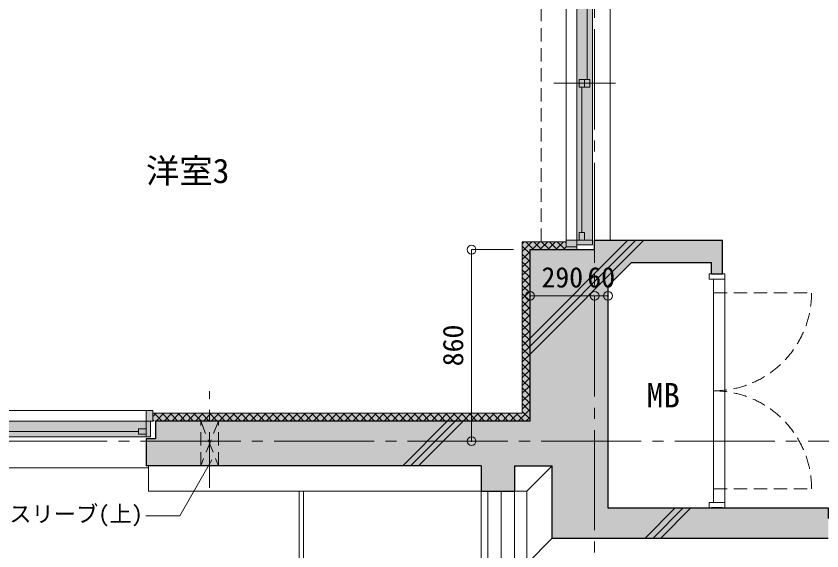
# Model space of a CAD drawing. Units: millimetres at full size, sheet at 1:50. Extents: x -9674 to 9699, y -6794 to 6791.
# Drawn here: x 4148 to 7769, y -2947 to -546 of the extents above; entities that cross this region are included whole.
import ezdxf
from ezdxf.enums import TextEntityAlignment as Align

# ---------------------------------------------------------------- set-up
doc = ezdxf.new("R2010")
doc.units = ezdxf.units.MM
doc.header["$LTSCALE"] = 50
doc.header["$PDMODE"] = 32
doc.header["$PDSIZE"] = 40
for name, pattern in [('CHAIN1', [8, 5, -1, 1, -1]), ('CHAIN2', [12, 9, -1, 1, -1]), ('DASHED1', [1.8, 1.2, -0.6])]:
    doc.linetypes.add(name, pattern=pattern)
for name, color, linetype, lineweight in [('1-0_芯', 7, 'CHAIN2', 9), ('1-1_躯体', 2, 'Continuous', 25), ('1-3_建具', 3, 'Continuous', 18), ('1-6_ﾊﾞﾙｺﾆｰ・階段', 7, 'Continuous', 9), ('1-7_その他', 7, 'DASHED1', 9), ('1-8_ハッチ', 4, 'Continuous', 9), ('1-A_文字', 7, 'Continuous', 9), ('1-B_寸法', 7, 'Continuous', 9), ('1-C_梁', 7, 'DASHED1', 9), ('4-F', 4, 'Continuous', 9)]:
    doc.layers.add(name, color=color, linetype=linetype, lineweight=lineweight)
doc.layers.add('4-0', color=1, linetype='Continuous')
doc.layers.add('4-1', color=2, linetype='Continuous')
doc.styles.add('ＭＳ ゴシック', font='')
doc.styles.get('ＭＳ ゴシック').set_extended_font_data('MS Gothic')

msp = doc.modelspace()

# ---------------------------------------------------------------- linework, layer by layer
at = {"layer": '1-0_芯'}
for p, q in [((6747.5, -3454.44), (6747.5, 4765.56)), ((-8492.5, -2454.44), (8517.5, -2454.44))]:
    msp.add_line(p, q, dxfattribs=at)
at = {"layer": '1-1_躯体'}
for p, q in [((7322.5, -1702.44), (7322.5, -1552.44)), ((6457.5, -1594.44), (6747.5, -1594.44)), ((6457.5, -2364.44), (6457.5, -1594.44)), ((6807.5, -1758.5), (6913.57, -1652.44)), ((6913.57, -1652.44), (7272.5, -1652.44)), ((7272.5, -1702.44), (7272.5, -1652.44)), ((7272.5, -1702.44), (7322.5, -1702.44)), ((7272.5, -1702.44), (7322.5, -1702.44)), ((6807.5, -1758.5), (6807.5, -2754.44)), ((4774.5, -2444.44), (4732.5, -2444.44)), ((4732.5, -2444.44), (4732.5, -2564.44)), ((6237.5, -2564.44), (4732.5, -2564.44)), ((6387.5, -2564.44), (6387.5, -2679.44)), ((6387.5, -2564.44), (6557.5, -2564.44)), ((6557.5, -2889.44), (6557.5, -2564.44)), ((7322.5, -2754.44), (7272.5, -2754.44)), ((7322.5, -2754.44), (7272.5, -2754.44)), ((6557.5, -2889.44), (7797.5, -2889.44))]:
    msp.add_line(p, q, dxfattribs=at)
for points in [[(6747.5, -1594.44), (6747.5, -1552.44), (7322.5, -1552.44)], [(6457.5, -2364.44), (4774.5, -2364.44), (4774.5, -2444.44)], [(6237.5, -2564.44), (6237.5, -2679.44), (6387.5, -2679.44)], [(6807.5, -2754.44), (7797.5, -2754.44), (7797.5, -2801.94)]]:
    msp.add_lwpolyline(points, dxfattribs=at)
at = {"layer": '1-3_建具', "color": 7, "lineweight": 9}
for p, q in [((6620.5, -142.44), (6620.5, -1552.44)), ((6817.5, -132.44), (6817.5, -1552.44)), ((6667.5, -1537.44), (6667.5, -157.44)), ((6737.5, -1537.44), (6737.5, -157.44)), ((6840.98, -847.44), (6564.02, -847.44)), ((6667.5, -1537.44), (6667.5, -1552.44)), ((6667.5, -1552.44), (6737.5, -1552.44)), ((6737.5, -1572.44), (6737.5, -1537.44)), ((6737.5, -1572.44), (6667.5, -1572.44)), ((7262.5, -1727.44), (7262.5, -1702.44)), ((7332.5, -1727.44), (7262.5, -1727.44)), ((7282.5, -2729.44), (7282.5, -1727.44)), ((7332.5, -1727.44), (7332.5, -2729.44)), ((3202.5, -2317.44), (4732.5, -2317.44)), ((4717.5, -2364.44), (3217.5, -2364.44)), ((4717.5, -2364.44), (4732.5, -2364.44)), ((4732.5, -2364.44), (4732.5, -2434.44)), ((4752.5, -2434.44), (4752.5, -2364.44)), ((4717.5, -2434.44), (3217.5, -2434.44)), ((4752.5, -2434.44), (4717.5, -2434.44)), ((4742.5, -2564.44), (4742.5, -2679.44)), ((4742.5, -2574.44), (3192.5, -2574.44)), ((7262.5, -2754.44), (7262.5, -2729.44)), ((7262.5, -2729.44), (7332.5, -2729.44)), ((7262.5, -2754.44), (7262.5, -2729.44)), ((7332.5, -2729.44), (7332.5, -2754.44)), ((7332.5, -2754.44), (7262.5, -2754.44))]:
    msp.add_line(p, q, dxfattribs=at)
at = {"layer": '1-3_建具'}
for p, q in [((6714.5, -829.94), (6714.5, -177.44)), ((6678.5, -864.94), (6678.5, -829.94)), ((6702.5, -864.94), (6702.5, -829.94)), ((6726.5, -864.94), (6678.5, -864.94)), ((6690.5, -864.94), (6690.5, -1517.44)), ((6678.5, -1517.44), (6702.5, -1517.44)), ((6678.5, -1517.44), (6678.5, -1552.44)), ((6702.5, -1517.44), (6702.5, -1552.44)), ((6620.5, -1582.44), (6620.5, -1552.44)), ((6620.5, -1552.44), (6667.5, -1552.44)), ((6667.5, -1582.44), (6667.5, -1552.44)), ((6620.5, -1582.44), (6667.5, -1582.44)), ((4732.5, -2317.44), (4732.5, -2364.44)), ((4762.5, -2317.44), (4732.5, -2317.44)), ((4762.5, -2317.44), (4762.5, -2364.44)), ((4762.5, -2364.44), (4732.5, -2364.44)), ((3900, -2411.44), (4697.5, -2411.44)), ((4697.5, -2399.44), (4732.5, -2399.44)), ((4697.5, -2423.44), (4697.5, -2399.44)), ((4697.5, -2423.44), (4732.5, -2423.44))]:
    msp.add_line(p, q, dxfattribs=at)
at = {"layer": '1-3_建具', "color": 7, "linetype": 'DASHED1', "lineweight": 9}
for p, q in [((7282.5, -1788.44), (7722.5, -1788.44)), ((7282.5, -2668.44), (7722.5, -2668.44))]:
    msp.add_line(p, q, dxfattribs=at)
at = {"layer": '1-3_建具'}
msp.add_lwpolyline([(6726.5, -864.94), (6726.5, -829.94), (6678.5, -829.94)], dxfattribs=at)
at = {"layer": '1-3_建具', "color": 7, "lineweight": 9}
msp.add_lwpolyline([(7262.5, -1702.44), (7332.5, -1702.44), (7332.5, -1727.44)], dxfattribs=at)
at = {"layer": '1-3_建具', "color": 7, "linetype": 'DASHED1', "lineweight": 9}
for centre, start, end in [((7282.5, -1788.44), 270, 0), ((7282.5, -2668.44), 0, 90)]:
    msp.add_arc(centre, 440, start, end, dxfattribs=at)
at = {"layer": '1-6_ﾊﾞﾙｺﾆｰ・階段'}
for p, q in [((6557.5, -2564.44), (6442.5, -2679.44)), ((4742.5, -2679.44), (6237.5, -2679.44)), ((5419.5, -2679.44), (5419.5, -5250.06)), ((5439.5, -2679.44), (5439.5, -5250.06)), ((6237.5, -2679.44), (6237.5, -4479.44)), ((6267.5, -2679.44), (6267.5, -5250.06)), ((6327.5, -2679.44), (6327.5, -5250.06)), ((6387.5, -2679.44), (6387.5, -4479.44)), ((6387.5, -2679.44), (6442.5, -2679.44)), ((6442.5, -3004.44), (6442.5, -2679.44)), ((6557.5, -2889.44), (6442.5, -3004.44))]:
    msp.add_line(p, q, dxfattribs=at)
at = {"layer": '1-7_その他', "linetype": 'CHAIN1'}
msp.add_line((5017.5, -2664.44), (5017.5, -2229.44), dxfattribs=at)
at = {"layer": '1-7_その他'}
for p, q in [((5057.5, -2364.44), (4977.5, -2564.44)), ((5057.5, -2564.44), (5057.5, -2364.44))]:
    msp.add_line(p, q, dxfattribs=at)
msp.add_lwpolyline([(4977.5, -2564.44), (4977.5, -2364.44), (5057.5, -2564.44)], dxfattribs=at)
at = {"layer": '1-8_ハッチ'}
for p, q in [((6457.5, -2063.14), (6968.2, -1552.44)), ((6457.5, -2027.78), (6932.84, -1552.44)), ((6457.5, -1992.43), (6897.49, -1552.44)), ((6422.5, -1559.44), (6620.5, -1559.44)), ((6422.5, -2329.44), (6422.5, -1559.44)), ((6422.5, -1603.16), (6466.23, -1559.44)), ((6422.5, -1567.81), (6430.87, -1559.44)), ((6422.5, -1578.82), (6457.5, -1613.82)), ((6438.47, -1559.44), (6473.47, -1594.44)), ((6466.58, -1594.44), (6501.58, -1559.44)), ((6473.83, -1559.44), (6508.83, -1594.44)), ((6501.94, -1594.44), (6536.94, -1559.44)), ((6509.18, -1559.44), (6544.18, -1594.44)), ((6537.29, -1594.44), (6572.29, -1559.44)), ((6544.54, -1559.44), (6579.54, -1594.44)), ((6572.65, -1594.44), (6607.65, -1559.44)), ((6579.9, -1559.44), (6614.9, -1594.44)), ((6608, -1594.44), (6620.5, -1581.94)), ((6615.25, -1559.44), (6620.5, -1564.69)), ((6422.5, -1638.52), (6457.5, -1603.52)), ((6422.5, -1614.17), (6457.5, -1649.17)), ((6422.5, -1673.87), (6457.5, -1638.87)), ((6422.5, -1649.53), (6457.5, -1684.53)), ((6422.5, -1709.23), (6457.5, -1674.23)), ((6422.5, -1684.88), (6457.5, -1719.88)), ((6422.5, -1744.58), (6457.5, -1709.58)), ((6422.5, -1720.24), (6457.5, -1755.24)), ((6422.5, -1779.94), (6457.5, -1744.94)), ((6422.5, -1755.6), (6457.5, -1790.6)), ((6422.5, -1815.29), (6457.5, -1780.29)), ((6422.5, -1790.95), (6457.5, -1825.95)), ((6422.5, -1850.65), (6457.5, -1815.65)), ((6422.5, -1826.31), (6457.5, -1861.31)), ((6422.5, -1886), (6457.5, -1851)), ((6422.5, -1861.66), (6457.5, -1896.66)), ((6422.5, -1921.36), (6457.5, -1886.36)), ((6422.5, -1897.02), (6457.5, -1932.02)), ((6422.5, -1956.72), (6457.5, -1921.72)), ((6422.5, -1932.37), (6457.5, -1967.37)), ((6422.5, -1992.07), (6457.5, -1957.07)), ((6422.5, -1967.73), (6457.5, -2002.73)), ((6422.5, -2027.43), (6457.5, -1992.43)), ((6422.5, -2003.08), (6457.5, -2038.08)), ((6422.5, -2062.78), (6457.5, -2027.78)), ((6422.5, -2038.44), (6457.5, -2073.44)), ((6422.5, -2098.14), (6457.5, -2063.14)), ((6422.5, -2073.79), (6457.5, -2108.79)), ((6422.5, -2133.49), (6457.5, -2098.49)), ((6422.5, -2109.15), (6457.5, -2144.15)), ((6422.5, -2168.85), (6457.5, -2133.85)), ((6422.5, -2144.5), (6457.5, -2179.5)), ((6422.5, -2204.2), (6457.5, -2169.2)), ((6422.5, -2179.86), (6457.5, -2214.86)), ((6422.5, -2239.56), (6457.5, -2204.56)), ((6422.5, -2215.21), (6457.5, -2250.21)), ((6422.5, -2274.91), (6457.5, -2239.91)), ((6422.5, -2250.57), (6457.5, -2285.57)), ((6422.5, -2310.27), (6457.5, -2275.27)), ((6403.69, -2364.44), (6457.5, -2310.62)), ((6422.5, -2285.93), (6457.5, -2320.93)), ((6422.5, -2329.44), (4762.5, -2329.44)), ((4762.5, -2343.92), (4776.99, -2329.44)), ((4768.96, -2329.44), (4803.96, -2364.44)), ((4777.34, -2364.44), (4812.34, -2329.44)), ((4804.31, -2329.44), (4839.31, -2364.44)), ((4812.7, -2364.44), (4847.7, -2329.44)), ((4839.67, -2329.44), (4874.67, -2364.44)), ((4848.05, -2364.44), (4883.05, -2329.44)), ((4875.02, -2329.44), (4910.02, -2364.44)), ((4883.41, -2364.44), (4918.41, -2329.44)), ((4910.38, -2329.44), (4945.38, -2364.44)), ((4918.76, -2364.44), (4953.76, -2329.44)), ((4945.73, -2329.44), (4980.73, -2364.44)), ((4954.12, -2364.44), (4989.12, -2329.44)), ((4981.09, -2329.44), (5016.09, -2364.44)), ((4989.47, -2364.44), (5024.47, -2329.44)), ((5016.44, -2329.44), (5051.44, -2364.44)), ((5024.83, -2364.44), (5059.83, -2329.44)), ((5051.8, -2329.44), (5086.8, -2364.44)), ((5060.18, -2364.44), (5095.18, -2329.44)), ((5087.15, -2329.44), (5122.15, -2364.44)), ((5095.54, -2364.44), (5130.54, -2329.44)), ((5122.51, -2329.44), (5157.51, -2364.44)), ((5130.89, -2364.44), (5165.89, -2329.44)), ((5157.86, -2329.44), (5192.86, -2364.44)), ((5166.25, -2364.44), (5201.25, -2329.44)), ((5193.22, -2329.44), (5228.22, -2364.44)), ((5201.61, -2364.44), (5236.61, -2329.44)), ((5228.57, -2329.44), (5263.57, -2364.44)), ((5236.96, -2364.44), (5271.96, -2329.44)), ((5263.93, -2329.44), (5298.93, -2364.44)), ((5272.32, -2364.44), (5307.32, -2329.44)), ((5299.29, -2329.44), (5334.29, -2364.44)), ((5307.67, -2364.44), (5342.67, -2329.44)), ((5334.64, -2329.44), (5369.64, -2364.44)), ((5343.03, -2364.44), (5378.03, -2329.44)), ((5370, -2329.44), (5405, -2364.44)), ((5378.38, -2364.44), (5413.38, -2329.44)), ((5405.35, -2329.44), (5440.35, -2364.44)), ((5413.74, -2364.44), (5448.74, -2329.44)), ((5440.71, -2329.44), (5475.71, -2364.44)), ((5449.09, -2364.44), (5484.09, -2329.44)), ((5476.06, -2329.44), (5511.06, -2364.44)), ((5484.45, -2364.44), (5519.45, -2329.44)), ((5511.42, -2329.44), (5546.42, -2364.44)), ((5519.8, -2364.44), (5554.8, -2329.44)), ((5546.77, -2329.44), (5581.77, -2364.44)), ((5555.16, -2364.44), (5590.16, -2329.44)), ((5582.13, -2329.44), (5617.13, -2364.44)), ((5590.51, -2364.44), (5625.51, -2329.44)), ((5617.48, -2329.44), (5652.48, -2364.44)), ((5625.87, -2364.44), (5660.87, -2329.44)), ((5652.84, -2329.44), (5687.84, -2364.44)), ((5661.23, -2364.44), (5696.23, -2329.44)), ((5688.19, -2329.44), (5723.19, -2364.44)), ((5696.58, -2364.44), (5731.58, -2329.44)), ((5723.55, -2329.44), (5758.55, -2364.44)), ((5731.94, -2364.44), (5766.94, -2329.44)), ((5758.9, -2329.44), (5793.9, -2364.44)), ((5767.29, -2364.44), (5802.29, -2329.44)), ((5794.26, -2329.44), (5829.26, -2364.44)), ((5802.65, -2364.44), (5837.65, -2329.44)), ((5829.62, -2329.44), (5864.62, -2364.44)), ((5838, -2364.44), (5873, -2329.44)), ((5864.97, -2329.44), (5899.97, -2364.44)), ((5873.36, -2364.44), (5908.36, -2329.44)), ((5900.33, -2329.44), (5935.33, -2364.44)), ((5908.71, -2364.44), (5943.71, -2329.44)), ((5935.68, -2329.44), (5970.68, -2364.44)), ((5944.07, -2364.44), (5979.07, -2329.44)), ((5971.04, -2329.44), (6006.04, -2364.44)), ((5979.42, -2364.44), (6014.42, -2329.44)), ((6006.39, -2329.44), (6041.39, -2364.44)), ((6014.78, -2364.44), (6049.78, -2329.44)), ((6041.75, -2329.44), (6076.75, -2364.44)), ((6050.13, -2364.44), (6085.13, -2329.44)), ((6077.1, -2329.44), (6112.1, -2364.44)), ((6085.49, -2364.44), (6120.49, -2329.44)), ((6112.46, -2329.44), (6147.46, -2364.44)), ((6120.84, -2364.44), (6155.84, -2329.44)), ((6147.81, -2329.44), (6182.81, -2364.44)), ((6156.2, -2364.44), (6191.2, -2329.44)), ((6183.17, -2329.44), (6218.17, -2364.44)), ((6191.56, -2364.44), (6226.56, -2329.44)), ((6218.52, -2329.44), (6253.52, -2364.44)), ((6226.91, -2364.44), (6261.91, -2329.44)), ((6253.88, -2329.44), (6288.88, -2364.44)), ((6262.27, -2364.44), (6297.27, -2329.44)), ((6289.23, -2329.44), (6324.23, -2364.44)), ((6297.62, -2364.44), (6332.62, -2329.44)), ((6324.59, -2329.44), (6359.59, -2364.44)), ((6332.98, -2364.44), (6367.98, -2329.44)), ((6359.95, -2329.44), (6394.95, -2364.44)), ((6368.33, -2364.44), (6403.33, -2329.44)), ((6395.3, -2329.44), (6430.3, -2364.44)), ((6422.5, -2321.28), (6457.5, -2356.28)), ((6439.04, -2364.44), (6457.5, -2345.98)), ((4762.5, -2358.34), (4768.6, -2364.44)), ((5885.49, -2564.44), (6085.49, -2364.44)), ((5920.84, -2564.44), (6120.84, -2364.44)), ((5956.2, -2564.44), (6156.2, -2364.44)), ((6974.7, -2889.44), (7109.7, -2754.44)), ((7010.06, -2889.44), (7145.06, -2754.44)), ((7045.41, -2889.44), (7180.41, -2754.44))]:
    msp.add_line(p, q, dxfattribs=at)
at = {"layer": '1-A_文字'}
for p, q in [((5028.27, -2538.6), (4883.32, -2789.66)), ((4883.32, -2789.66), (4731.55, -2789.66))]:
    msp.add_line(p, q, dxfattribs=at)
at = {"layer": '1-B_寸法'}
for p, q in [((6194.6, -1594.44), (6194.6, -2454.44)), ((6383.46, -1594.44), (6194.6, -1594.44)), ((6747.5, -1801.98), (6457.5, -1801.98)), ((6807.5, -1801.98), (6747.5, -1801.98))]:
    msp.add_line(p, q, dxfattribs=at)
at = {"layer": '1-B_寸法', "color": 3}
for p in [(6194.6, -1594.44), (6457.5, -1801.98), (6747.5, -1801.98), (6807.5, -1801.98), (6194.6, -2454.44)]:
    msp.add_point(p, dxfattribs=at)
at = {"layer": '1-C_梁'}
msp.add_line((6507.5, -1559.44), (6507.5, -135.44), dxfattribs=at)
at = {"layer": '4-0'}
for points in [[(7322.5, -1552.44), (6747.5, -1552.44), (6747.5, -1594.44)], [(7272.5, -1652.44), (7322.5, -1552.44), (6747.5, -1594.44)], [(7272.5, -1702.44), (7322.5, -1702.44), (7322.5, -1552.44)], [(7272.5, -1652.44), (7272.5, -1702.44), (7322.5, -1552.44)], [(6747.5, -1594.44), (6457.5, -1594.44), (6807.5, -1758.5)], [(6807.5, -1758.5), (6457.5, -1594.44), (6457.5, -2364.44)], [(6747.5, -1594.44), (6807.5, -1758.5), (6913.57, -1652.44)], [(6747.5, -1594.44), (6913.57, -1652.44), (7272.5, -1652.44)], [(6807.5, -1758.5), (6457.5, -2364.44), (6557.5, -2564.44)], [(6807.5, -1758.5), (6557.5, -2564.44), (6557.5, -2889.44)], [(6557.5, -2889.44), (6807.5, -2754.44), (6807.5, -1758.5)], [(6457.5, -2364.44), (4774.5, -2364.44), (4774.5, -2444.44)], [(6387.5, -2564.44), (6457.5, -2364.44), (4774.5, -2444.44)], [(6387.5, -2564.44), (6557.5, -2564.44), (6457.5, -2364.44)], [(4774.5, -2444.44), (4732.5, -2444.44), (4732.5, -2564.44)], [(4774.5, -2444.44), (4732.5, -2564.44), (6237.5, -2564.44)], [(6387.5, -2564.44), (4774.5, -2444.44), (6237.5, -2564.44)], [(6237.5, -2679.44), (6387.5, -2679.44), (6387.5, -2564.44)], [(6387.5, -2564.44), (6237.5, -2564.44), (6237.5, -2679.44)], [(6557.5, -2889.44), (7797.5, -2889.44), (7797.5, -2754.44)], [(6557.5, -2889.44), (7797.5, -2754.44), (6807.5, -2754.44)]]:
    msp.add_solid(points, dxfattribs=at)
at = {"layer": '4-1'}
for points in [[(6667.5, -1572.44), (6737.5, -1572.44), (6667.5, -122.44), (6737.5, -122.44)], [(4752.5, -2434.44), (4752.5, -2364.44), (3182.5, -2434.44), (3182.5, -2364.44)]]:
    msp.add_solid(points, dxfattribs=at)
at = {"layer": '4-F', "color": 7}
msp.add_line((6667.5, -1582.44), (6667.5, -1594.44), dxfattribs=at)
at = {"layer": '4-F'}
for points in [[(6667.5, -1594.44), (6620.5, -1559.44), (6620.5, -1552.44)], [(6620.5, -1552.44), (6667.5, -1552.44), (6667.5, -1594.44)], [(6422.5, -1559.44), (6457.5, -1594.44), (6422.5, -2364.44), (6457.5, -2364.44)], [(6422.5, -1559.44), (6522.5, -1559.44), (6457.5, -1594.44), (6557.5, -1594.44)], [(6522.5, -1559.44), (6620.5, -1559.44), (6557.5, -1594.44), (6667.5, -1594.44)], [(4762.5, -2317.44), (4732.5, -2317.44), (4732.5, -2364.44)], [(4732.5, -2364.44), (4762.5, -2329.44), (4762.5, -2317.44)], [(4732.5, -2364.44), (6422.5, -2364.44), (6422.5, -2329.44)], [(4732.5, -2364.44), (6422.5, -2329.44), (4762.5, -2329.44)]]:
    msp.add_solid(points, dxfattribs=at)

# ---------------------------------------------------------------- texts
at = {"layer": '1-A_文字', "style": 'ＭＳ ゴシック'}
for s, height, p in [('洋室3', 110, (4731.51, -1328.81)), ('MB', 110, (6981.33, -2336.12)), ('設備用スリーブ(上)', 73.31, (3817.45, -2839.72))]:
    msp.add_text(s, height=height, dxfattribs=at).set_placement(p, align=Align.BOTTOM_LEFT)
at = {"layer": '1-B_寸法', "style": 'ＭＳ ゴシック'}
for s, p in [('290', (6508.75, -1791.98)), ('60', (6715, -1791.98))]:
    msp.add_text(s, height=91.64, dxfattribs=at).set_placement(p, align=Align.BOTTOM_LEFT)
msp.add_text('860', height=91.64, rotation=90, dxfattribs=at).set_placement((6184.6, -2118.19), align=Align.BOTTOM_LEFT)

doc.saveas('drawing.dxf')
